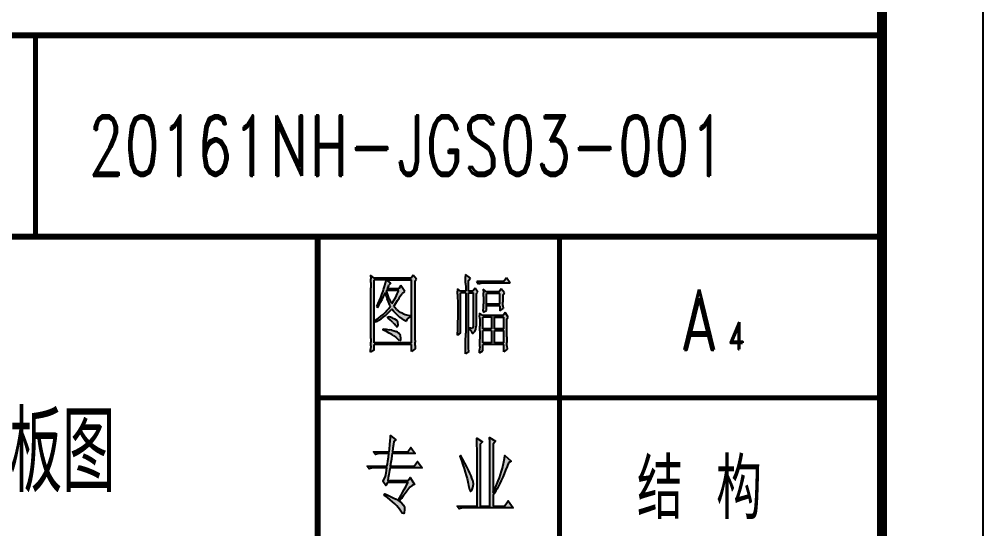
# Model space of a CAD drawing. Extents: x -383207 to 558143, y -95136 to 11777.
# Drawn here: x -375097 to -372707, y -62006 to -60741 of the extents above; entities that cross this region are included whole.
import ezdxf

# ---------------------------------------------------------------- set-up
doc = ezdxf.new("R2010")
doc.units = 0
doc.layers.get('0').update_dxf_attribs({"linetype": 'CONTINUOUS'})
for name, color, linetype in [('1', 7, 'CONTINUOUS'), ('RED', 1, 'CONTINUOUS'), ('TEXT', 4, 'CONTINUOUS'), ('TK', 4, 'CONTINUOUS')]:
    doc.layers.add(name, color=color, linetype=linetype)
doc.styles.add('CHINESE-3', font='romand.shx', dxfattribs={"width": 0.8, "bigfont": 'ochinese.shx'})
doc.styles.add('romand', font='romand.shx', dxfattribs={"width": 0.7, "height": 200, "bigfont": 'OCHINESE.shx'})
doc.styles.add('TSSD_Dimension', font='Tssdeng.shx', dxfattribs={"width": 0.7, "bigfont": 'tssdchn.shx'})

msp = doc.modelspace()

# ---------------------------------------------------------------- hatches: boundary and pattern name
at = {"layer": '1'}
h = msp.add_hatch(color=2, dxfattribs=at)
h.paths.add_polyline_path([(-374115.5, -61391.5), (-374112, -61386.5), (-374120.2, -61376.5), (-374124.8, -61384), (-374216.3, -61384), (-374225.6, -61376.5), (-374225.3, -61386), (-374225.2, -61395.1), (-374225.1, -61403.6), (-374225.1, -61408.2), (-374225.1, -61534), (-374225.1, -61543), (-374225.2, -61551.9), (-374225.4, -61560.8), (-374225.6, -61568.1), (-374216.9, -61563.1), (-374216.9, -61549), (-374123.7, -61549), (-374123.7, -61566.5), (-374114.9, -61559.8), (-374115.2, -61551.6), (-374115.4, -61542.8), (-374115.5, -61533.5), (-374115.5, -61529.8)])
h.paths.add_polyline_path([(-374216.9, -61388.1), (-374187.8, -61388.1), (-374123.7, -61388.1), (-374123.7, -61544.8), (-374216.9, -61544.8), (-374216.9, -61494.8)], flags=16)
h.paths.add_polyline_path([(-374211.8, -61487.9), (-374205.7, -61483.3), (-374200, -61478.6), (-374194.6, -61473.9), (-374189.6, -61469), (-374184.9, -61464.1), (-374180.6, -61459.1), (-374176.7, -61454), (-374178, -61451.2), (-374181.3, -61443.2), (-374184.3, -61435.3), (-374186.8, -61427.5), (-374189, -61419.8), (-374189.7, -61421.7), (-374193.2, -61429.4), (-374196.8, -61436.7), (-374200.6, -61443.7), (-374204.6, -61450.3), (-374208.8, -61456.5), (-374210.5, -61454.8), (-374210.4, -61454.7), (-374206.8, -61447.3), (-374203.5, -61439.8), (-374200.3, -61432.2), (-374197.4, -61424.4), (-374194.7, -61416.5), (-374193.3, -61412), (-374190.5, -61402.3), (-374188.6, -61394.4), (-374187.8, -61388.6), (-374185.9, -61388.6), (-374175.5, -61396.5), (-374180.2, -61401.5), (-374181.4, -61403.4), (-374184.8, -61410.6), (-374155.7, -61410.6), (-374150.5, -61402.3), (-374140.6, -61417.3), (-374142.5, -61418.2), (-374147.6, -61422.4), (-374152.2, -61429), (-374154.8, -61433.3), (-374158.6, -61439.5), (-374163, -61446.4), (-374168, -61454), (-374165.8, -61456.9), (-374161.4, -61461.7), (-374156.6, -61465.9), (-374151.4, -61469.3), (-374145.8, -61472.1), (-374139.6, -61474.3), (-374133, -61475.7), (-374126, -61476.5), (-374126, -61479.8), (-374128.3, -61480.7), (-374133.9, -61484.9), (-374136.5, -61490.6), (-374141.7, -61488.3), (-374147.5, -61485.1), (-374153, -61481.3), (-374158.3, -61477), (-374163.3, -61472.1), (-374168.1, -61466.7), (-374172.6, -61460.6), (-374173.5, -61461.6), (-374178.4, -61466.9), (-374183.5, -61471.9), (-374188.7, -61476.5), (-374194.1, -61480.8), (-374199.6, -61484.8), (-374205.2, -61488.4), (-374211, -61491.8), (-374216.4, -61494.5), (-374216.4, -61491.1)], flags=0)
h.paths.add_polyline_path([(-374183.1, -61482.3), (-374182.5, -61479), (-374179, -61480), (-374171.9, -61482.4), (-374166.3, -61484.9), (-374162.1, -61487.3), (-374158.1, -61492.6), (-374157.5, -61500.6), (-374159.3, -61506), (-374163.3, -61502.3), (-374166.3, -61498.5), (-374170.7, -61493.8), (-374176.3, -61488.4)], flags=0)
h.paths.add_polyline_path([(-374194.7, -61509.8), (-374186.9, -61510.9), (-374179.2, -61512.1), (-374172.6, -61513.5), (-374166.9, -61514.9), (-374162.3, -61516.5), (-374158.6, -61518.1), (-374155.4, -61520.8), (-374151.5, -61526.7), (-374150.5, -61534), (-374150.8, -61536.8), (-374153.5, -61539.5), (-374158.6, -61534.8), (-374159.7, -61533.6), (-374163.1, -61530.4), (-374167.5, -61527.1), (-374172.8, -61523.7), (-374179.2, -61520.3), (-374186.5, -61516.8), (-374194.7, -61513.1)], flags=0)
h.paths.add_polyline_path([(-374172.6, -61447.3), (-374175.8, -61442), (-374179.1, -61435.4), (-374182.3, -61427.5), (-374185.5, -61418.2), (-374186.6, -61414.8), (-374155.7, -61414.8), (-374159.3, -61423.2), (-374163, -61430.9), (-374166.7, -61437.8), (-374170.4, -61444)], flags=0)
h = msp.add_hatch(color=2, dxfattribs=at)
h.paths.add_polyline_path([(-373982.7, -61389.8), (-373977.4, -61384), (-373990.2, -61374.8), (-373990, -61380.1), (-373989.8, -61387.3), (-373989.8, -61396.5), (-373989.7, -61407.6), (-373989.7, -61416.5), (-374002.5, -61416.5), (-374010, -61410.6), (-374009.9, -61416.6), (-374009.7, -61423.8), (-374009.6, -61432.1), (-374009.5, -61441.6), (-374009.5, -61452.4), (-374009.5, -61463.1), (-374009.5, -61473.6), (-374009.5, -61483.5), (-374009.6, -61492.8), (-374009.7, -61501.8), (-374009.8, -61510.1), (-374009.9, -61518), (-374010, -61525.4), (-374002.5, -61519.8), (-374002.5, -61420.6), (-373989.7, -61420.6), (-373989.7, -61520.6), (-373989.7, -61527.7), (-373989.8, -61535.6), (-373989.8, -61544.2), (-373990, -61553.6), (-373990.1, -61563.7), (-373990.2, -61571.5), (-373982.1, -61566.5), (-373982.3, -61557.7), (-373982.5, -61548.9), (-373982.6, -61540), (-373982.7, -61531), (-373982.7, -61524), (-373982.7, -61420.6), (-373970.4, -61420.6), (-373970.4, -61504), (-373972.8, -61508.1), (-373978.1, -61507.3), (-373981.5, -61506.5), (-373981.5, -61509.8), (-373976, -61514), (-373973, -61520.6), (-373972.8, -61522.3), (-373967.4, -61517.6), (-373964.2, -61511.3), (-373963.4, -61503.4), (-373963.4, -61423.2), (-373959.3, -61419), (-373966.4, -61409), (-373971.6, -61416.5), (-373982.7, -61416.5)])
h.paths.add_polyline_path([(-373888.8, -61383.1), (-373895.3, -61392.3), (-373962.3, -61392.3), (-373957.6, -61399), (-373951.8, -61397), (-373945.9, -61396.5), (-373879.6, -61396.5)])
h.paths.add_polyline_path([(-373937.8, -61422.3), (-373905.2, -61422.3), (-373905.2, -61449), (-373937.8, -61449), (-373937.8, -61453.1), (-373905.2, -61453.1), (-373905.2, -61464.8), (-373897, -61459), (-373897.3, -61452.3), (-373897.5, -61443.9), (-373897.6, -61433.9), (-373897.6, -61426.5), (-373893.5, -61420.6), (-373901.7, -61410.6), (-373906.3, -61418.1), (-373937.8, -61418.1), (-373945.9, -61411.5), (-373945.7, -61420.5), (-373945.5, -61429.4), (-373945.4, -61438.2), (-373945.4, -61439), (-373945.4, -61447.7), (-373945.6, -61456.5), (-373945.9, -61465.5), (-373945.9, -61468.1), (-373937.8, -61464), (-373937.8, -61453.1), (-373937.8, -61449)])
h.paths.add_polyline_path([(-373887.7, -61484.8), (-373884.2, -61480.6), (-373891.8, -61469), (-373896.4, -61476.5), (-373947.1, -61476.5), (-373955.3, -61470.6), (-373955.1, -61476.6), (-373954.9, -61484), (-373954.8, -61492.9), (-373954.7, -61503.1), (-373954.7, -61514.8), (-373954.7, -61515.6), (-373954.7, -61526), (-373954.7, -61535.8), (-373954.8, -61545), (-373954.9, -61553.6), (-373955.1, -61561.7), (-373955.3, -61569.1), (-373955.3, -61569.8), (-373947.1, -61564.8), (-373947.1, -61549), (-373895.3, -61549), (-373895.3, -61567.3), (-373887.1, -61560.6), (-373887.4, -61552.3), (-373887.6, -61543.5), (-373887.7, -61534.3), (-373887.7, -61529.8)])
h.paths.add_polyline_path([(-373947.1, -61480.6), (-373925.6, -61480.6), (-373925.6, -61509.8), (-373947.1, -61509.8)], flags=16)
h.paths.add_polyline_path([(-373947.1, -61514), (-373925.6, -61514), (-373925.6, -61544.8), (-373947.1, -61544.8)], flags=16)
h.paths.add_polyline_path([(-373918.6, -61480.6), (-373895.3, -61480.6), (-373895.3, -61509.8), (-373918.6, -61509.8)], flags=16)
h.paths.add_polyline_path([(-373918.6, -61514), (-373895.3, -61514), (-373895.3, -61544.8), (-373918.6, -61544.8)], flags=16)
h = msp.add_hatch(color=2, dxfattribs=at)
h.paths.add_polyline_path([(-374180.1, -61871.1), (-374178.5, -61861.8), (-374177.3, -61855), (-374097.9, -61855), (-374109, -61839.3), (-374117.3, -61850.9), (-374176.6, -61850.9), (-374175.4, -61841.9), (-374174, -61833.1), (-374172.8, -61824.6), (-374172.1, -61819.1), (-374115.4, -61819.1), (-374125.8, -61804.2), (-374133.4, -61815.1), (-374171.4, -61815.1), (-374170.2, -61806.1), (-374169, -61797.3), (-374167.8, -61789.3), (-374163.3, -61785), (-374176.1, -61775), (-374176.4, -61780.5), (-374176.8, -61787.8), (-374177.5, -61797.1), (-374178.7, -61808.2), (-374179.7, -61815.1), (-374218.1, -61815.1), (-374213.4, -61821.8), (-374207.7, -61819.9), (-374201.7, -61819.1), (-374180.1, -61819.1), (-374181.3, -61828.6), (-374182.8, -61837.4), (-374183.9, -61845.7), (-374184.9, -61850.9), (-374233.7, -61850.9), (-374229, -61857.6), (-374223.3, -61855.7), (-374217.4, -61855), (-374185.4, -61855), (-374187.3, -61867), (-374188.9, -61875.3), (-374190.1, -61880.1), (-374194.1, -61887), (-374195.3, -61888.4), (-374187.7, -61898.4), (-374183.7, -61891.7), (-374133, -61891.7), (-374137.7, -61900.5), (-374142.2, -61908.8), (-374146.2, -61916.1), (-374150, -61922.8), (-374153.3, -61928.9), (-374156.4, -61934.2), (-374157.4, -61935.8), (-374162.4, -61933), (-374167.6, -61929.9), (-374179.4, -61924.2), (-374186.1, -61921.1), (-374190.6, -61919.2), (-374191.8, -61922.5), (-374183.9, -61928.7), (-374177.1, -61934.4), (-374170.9, -61939.6), (-374165.4, -61944.6), (-374160.7, -61949.3), (-374156.9, -61953.6), (-374153.8, -61957.4), (-374152.2, -61960), (-374146.9, -61967.6), (-374143.2, -61968.6), (-374142.2, -61966.7), (-374141.3, -61958.4), (-374141.7, -61952.4), (-374143.9, -61947.7), (-374148.6, -61942.2), (-374154.5, -61937.5), (-374149.3, -61930.8), (-374144.6, -61924.4), (-374140.1, -61918.5), (-374136, -61912.8), (-374133.4, -61909.3), (-374128.2, -61902.9), (-374122.8, -61898.6), (-374117.5, -61896.2), (-374116.6, -61896), (-374127, -61879.1), (-374132.2, -61886.7), (-374183, -61886.7), (-374181.8, -61879.4)])
h.paths.add_polyline_path([(-373972.4, -61884.8), (-373974.1, -61880.3), (-373976.4, -61874.9), (-373979.3, -61868.5), (-373982.8, -61860.9), (-373986.9, -61852.6), (-373991.8, -61843.1), (-373997.3, -61832.9), (-374001.8, -61824.1), (-374004.2, -61825.8), (-374000.1, -61836.9), (-373996.8, -61847.4), (-373993.5, -61856.9), (-373990.9, -61865.6), (-373988.5, -61873.7), (-373986.4, -61881.3), (-373983.3, -61893.6), (-373982.6, -61898.4), (-373980.5, -61909), (-373978.1, -61913.8), (-373975.2, -61912.3), (-373974.3, -61910.9), (-373971.7, -61903.8), (-373970.7, -61895.5), (-373971.5, -61888.4)], flags=17)
h.paths.add_polyline_path([(-373921.4, -61795.9), (-373915.5, -61788.3), (-373930.2, -61780), (-373929.7, -61790.7), (-373929.7, -61799.9), (-373929.5, -61807.8), (-373929.5, -61950.1), (-373953.4, -61950.1), (-373953.4, -61795.9), (-373948.2, -61790), (-373962.2, -61781), (-373962, -61790.4), (-373961.7, -61799.5), (-373961.5, -61807.8), (-373961.5, -61950.1), (-374010.6, -61950.1), (-374005.8, -61956.7), (-374000.1, -61954.8), (-373994.2, -61954.3), (-373871.8, -61954.3), (-373883.9, -61936.8), (-373893.4, -61950.1), (-373921.4, -61950.1), (-373921.4, -61922.5), (-373918.3, -61917.8), (-373915, -61912.3), (-373911.7, -61906.7), (-373908.4, -61900.3), (-373905, -61893.4), (-373901.5, -61886), (-373897.9, -61878.2), (-373894.4, -61869.9), (-373890.8, -61861.1), (-373887, -61851.6), (-373883.5, -61842.6), (-373877.1, -61838.4), (-373892.2, -61824.1), (-373893.4, -61831.9), (-373894.8, -61839.8), (-373898.6, -61855.4), (-373901, -61863.3), (-373903.4, -61871.3), (-373906, -61879.4), (-373909.1, -61887.4), (-373912.4, -61895.5), (-373915.7, -61903.8), (-373921.4, -61915.9)])

# ---------------------------------------------------------------- linework, layer by layer
at = {"ltscale": 5}
msp.add_line((-372707.1, -48281.2), (-372707.1, -63131.2), dxfattribs=at)
at = {"color": 2}
for p, q in [((-374216.3, -61384), (-374225.6, -61376.5)), ((-374225.6, -61376.5), (-374225.3, -61386)), ((-374225.2, -61395.1), (-374225.3, -61386)), ((-374225.2, -61395.1), (-374225.1, -61403.6)), ((-374216.9, -61494.8), (-374216.9, -61388.1)), ((-374187.8, -61388.1), (-374216.9, -61388.1)), ((-374124.8, -61384), (-374216.3, -61384)), ((-374124.8, -61384), (-374216.3, -61384)), ((-374216.3, -61384), (-374124.8, -61384)), ((-374216.3, -61384), (-374216.3, -61384)), ((-374190.5, -61402.3), (-374188.6, -61394.4)), ((-374187.8, -61388.6), (-374188.6, -61394.4)), ((-374187.8, -61388.1), (-374123.7, -61388.1)), ((-374187.8, -61388.6), (-374185.9, -61388.6)), ((-374175.5, -61396.5), (-374185.9, -61388.6)), ((-374175.5, -61396.5), (-374180.2, -61401.5)), ((-374120.2, -61376.5), (-374124.8, -61384)), ((-374123.7, -61544.8), (-374123.7, -61388.1)), ((-374112, -61386.5), (-374120.2, -61376.5)), ((-374115.5, -61391.5), (-374112, -61386.5)), ((-374115.5, -61391.5), (-374115.5, -61529.8)), ((-373977.4, -61384), (-373990.2, -61374.8)), ((-373990.2, -61374.8), (-373990, -61380.1)), ((-373989.8, -61387.3), (-373990, -61380.1)), ((-373989.8, -61396.5), (-373989.8, -61387.3)), ((-373989.8, -61396.5), (-373989.7, -61407.6)), ((-373982.7, -61389.8), (-373977.4, -61384)), ((-373982.7, -61416.5), (-373982.7, -61389.8)), ((-373957.6, -61399), (-373962.3, -61392.3)), ((-373895.3, -61392.3), (-373962.3, -61392.3)), ((-373895.3, -61392.3), (-373962.3, -61392.3)), ((-373962.3, -61392.3), (-373895.3, -61392.3)), ((-373962.3, -61392.3), (-373962.3, -61392.3)), ((-373945.9, -61396.5), (-373951.8, -61397)), ((-373879.6, -61396.5), (-373945.9, -61396.5)), ((-373888.8, -61383.1), (-373895.3, -61392.3)), ((-373879.6, -61396.5), (-373888.8, -61383.1)), ((-374225.1, -61403.6), (-374225.1, -61408.2)), ((-374225.1, -61534), (-374225.1, -61408.2)), ((-374197.4, -61424.4), (-374194.7, -61416.5)), ((-374194.7, -61416.5), (-374193.3, -61412)), ((-374193.3, -61412), (-374190.5, -61402.3)), ((-374189, -61419.8), (-374189.7, -61421.7)), ((-374186.8, -61427.5), (-374189, -61419.8)), ((-374155.7, -61414.8), (-374186.6, -61414.8)), ((-374185.5, -61418.2), (-374186.6, -61414.8)), ((-374182.3, -61427.5), (-374185.5, -61418.2)), ((-374181.4, -61403.4), (-374184.8, -61410.6)), ((-374155.7, -61410.6), (-374184.8, -61410.6)), ((-374155.7, -61410.6), (-374184.8, -61410.6)), ((-374184.8, -61410.6), (-374155.7, -61410.6)), ((-374184.8, -61410.6), (-374184.8, -61410.6)), ((-374181.4, -61403.4), (-374180.2, -61401.5)), ((-374159.3, -61423.2), (-374155.7, -61414.8)), ((-374150.5, -61402.3), (-374155.7, -61410.6)), ((-374140.6, -61417.3), (-374150.5, -61402.3)), ((-374142.5, -61418.2), (-374147.6, -61422.4)), ((-374140.6, -61417.3), (-374142.5, -61418.2)), ((-374010, -61410.6), (-374009.9, -61416.6)), ((-374002.5, -61416.5), (-374010, -61410.6)), ((-374009.7, -61423.8), (-374009.9, -61416.6)), ((-373989.7, -61416.5), (-374002.5, -61416.5)), ((-373989.7, -61416.5), (-374002.5, -61416.5)), ((-374002.5, -61416.5), (-373989.7, -61416.5)), ((-374002.5, -61416.5), (-374002.5, -61416.5)), ((-373989.7, -61420.6), (-374002.5, -61420.6)), ((-374002.5, -61519.8), (-374002.5, -61420.6)), ((-373989.7, -61407.6), (-373989.7, -61416.5)), ((-373989.7, -61420.6), (-373989.7, -61520.6)), ((-373982.7, -61416.5), (-373971.6, -61416.5)), ((-373971.6, -61416.5), (-373982.7, -61416.5)), ((-373971.6, -61416.5), (-373982.7, -61416.5)), ((-373982.7, -61524), (-373982.7, -61420.6)), ((-373982.7, -61420.6), (-373970.4, -61420.6)), ((-373966.4, -61409), (-373971.6, -61416.5)), ((-373970.4, -61504), (-373970.4, -61420.6)), ((-373959.3, -61419), (-373966.4, -61409)), ((-373963.4, -61423.2), (-373959.3, -61419)), ((-373951.8, -61397), (-373957.6, -61399)), ((-373945.9, -61411.5), (-373945.7, -61420.5)), ((-373937.8, -61418.1), (-373945.9, -61411.5)), ((-373945.5, -61429.4), (-373945.7, -61420.5)), ((-373906.3, -61418.1), (-373937.8, -61418.1)), ((-373906.3, -61418.1), (-373937.8, -61418.1)), ((-373937.8, -61418.1), (-373906.3, -61418.1)), ((-373937.8, -61418.1), (-373937.8, -61418.1)), ((-373901.7, -61410.6), (-373906.3, -61418.1)), ((-373893.5, -61420.6), (-373901.7, -61410.6)), ((-373897.6, -61426.5), (-373893.5, -61420.6)), ((-374206.8, -61447.3), (-374203.5, -61439.8)), ((-374204.6, -61450.3), (-374200.6, -61443.7)), ((-374203.5, -61439.8), (-374200.3, -61432.2)), ((-374200.6, -61443.7), (-374196.8, -61436.7)), ((-374200.3, -61432.2), (-374197.4, -61424.4)), ((-374196.8, -61436.7), (-374193.2, -61429.4)), ((-374193.2, -61429.4), (-374189.7, -61421.7)), ((-374186.8, -61427.5), (-374184.3, -61435.3)), ((-374181.3, -61443.2), (-374184.3, -61435.3)), ((-374179.1, -61435.4), (-374182.3, -61427.5)), ((-374178, -61451.2), (-374181.3, -61443.2)), ((-374179.1, -61435.4), (-374175.8, -61442)), ((-374172.6, -61447.3), (-374175.8, -61442)), ((-374172.6, -61447.3), (-374170.4, -61444)), ((-374170.4, -61444), (-374166.7, -61437.8)), ((-374166.7, -61437.8), (-374163, -61430.9)), ((-374163, -61430.9), (-374159.3, -61423.2)), ((-374163, -61446.4), (-374158.6, -61439.5)), ((-374158.6, -61439.5), (-374154.8, -61433.3)), ((-374154.8, -61433.3), (-374152.2, -61429)), ((-374152.2, -61429), (-374147.6, -61422.4)), ((-374009.7, -61423.8), (-374009.6, -61432.1)), ((-374009.6, -61432.1), (-374009.5, -61441.6)), ((-374009.5, -61441.6), (-374009.5, -61452.4)), ((-373963.4, -61423.2), (-373963.4, -61503.2)), ((-373945.5, -61429.4), (-373945.4, -61438.2)), ((-373945.4, -61438.2), (-373945.4, -61439)), ((-373945.4, -61439), (-373945.4, -61447.7)), ((-373905.2, -61422.3), (-373937.8, -61422.3)), ((-373937.8, -61449), (-373937.8, -61422.3)), ((-373905.2, -61449), (-373905.2, -61422.3)), ((-373897.6, -61426.5), (-373897.6, -61433.9)), ((-373897.6, -61433.9), (-373897.5, -61443.9)), ((-373897.3, -61452.3), (-373897.5, -61443.9)), ((-374210.4, -61454.7), (-374210.5, -61454.8)), ((-374210.5, -61454.8), (-374208.8, -61456.5)), ((-374210.4, -61454.7), (-374206.8, -61447.3)), ((-374208.8, -61456.5), (-374204.6, -61450.3)), ((-374189.6, -61469), (-374184.9, -61464.1)), ((-374184.9, -61464.1), (-374180.6, -61459.1)), ((-374183.5, -61471.9), (-374178.4, -61466.9)), ((-374180.6, -61459.1), (-374176.7, -61454)), ((-374178.4, -61466.9), (-374173.5, -61461.6)), ((-374178, -61451.2), (-374176.7, -61454)), ((-374172.6, -61460.6), (-374173.5, -61461.6)), ((-374168.1, -61466.7), (-374172.6, -61460.6)), ((-374163.3, -61472.1), (-374168.1, -61466.7)), ((-374168, -61454), (-374163, -61446.4)), ((-374168, -61454), (-374165.8, -61456.9)), ((-374161.4, -61461.7), (-374165.8, -61456.9)), ((-374161.4, -61461.7), (-374156.6, -61465.9)), ((-374151.4, -61469.3), (-374156.6, -61465.9)), ((-374009.5, -61452.4), (-374009.5, -61463.1)), ((-374009.5, -61463.1), (-374009.5, -61473.6)), ((-373945.9, -61465.5), (-373945.6, -61456.5)), ((-373945.9, -61468.1), (-373937.8, -61464)), ((-373945.9, -61465.5), (-373945.9, -61468.1)), ((-373945.6, -61456.5), (-373945.4, -61447.7)), ((-373937.8, -61449), (-373937.8, -61453.1)), ((-373937.8, -61453.1), (-373937.8, -61449)), ((-373905.2, -61449), (-373937.8, -61449)), ((-373905.2, -61449), (-373937.8, -61449)), ((-373937.8, -61449), (-373905.2, -61449)), ((-373937.8, -61449), (-373937.8, -61449)), ((-373905.2, -61453.1), (-373937.8, -61453.1)), ((-373937.8, -61464), (-373937.8, -61453.1)), ((-373905.2, -61453.1), (-373905.2, -61464.8)), ((-373905.2, -61464.8), (-373897, -61459)), ((-373897.3, -61452.3), (-373897, -61459)), ((-374216.4, -61491.1), (-374211.8, -61487.9)), ((-374216.4, -61494.5), (-374216.4, -61491.1)), ((-374211, -61491.8), (-374216.4, -61494.5)), ((-374211.8, -61487.9), (-374205.7, -61483.3)), ((-374211, -61491.8), (-374205.2, -61488.4)), ((-374205.7, -61483.3), (-374200, -61478.6)), ((-374205.2, -61488.4), (-374199.6, -61484.8)), ((-374200, -61478.6), (-374194.6, -61473.9)), ((-374199.6, -61484.8), (-374194.1, -61480.8)), ((-374194.6, -61473.9), (-374189.6, -61469)), ((-374194.1, -61480.8), (-374188.7, -61476.5)), ((-374188.7, -61476.5), (-374183.5, -61471.9)), ((-374183.1, -61482.3), (-374182.5, -61479)), ((-374176.3, -61488.4), (-374183.1, -61482.3)), ((-374182.5, -61479), (-374179, -61480)), ((-374171.9, -61482.4), (-374179, -61480)), ((-374170.7, -61493.8), (-374176.3, -61488.4)), ((-374171.9, -61482.4), (-374166.3, -61484.9)), ((-374166.3, -61484.9), (-374162.1, -61487.3)), ((-374158.3, -61477), (-374163.3, -61472.1)), ((-374158.1, -61492.6), (-374162.1, -61487.3)), ((-374153, -61481.3), (-374158.3, -61477)), ((-374157.5, -61500.6), (-374158.1, -61492.6)), ((-374147.5, -61485.1), (-374153, -61481.3)), ((-374145.8, -61472.1), (-374151.4, -61469.3)), ((-374147.5, -61485.1), (-374141.7, -61488.3)), ((-374145.8, -61472.1), (-374139.6, -61474.3)), ((-374141.7, -61488.3), (-374136.5, -61490.6)), ((-374139.6, -61474.3), (-374133, -61475.7)), ((-374136.5, -61490.6), (-374133.9, -61484.9)), ((-374133.9, -61484.9), (-374128.3, -61480.7)), ((-374133, -61475.7), (-374126, -61476.5)), ((-374126, -61479.8), (-374128.3, -61480.7)), ((-374126, -61479.8), (-374126, -61476.5)), ((-374009.5, -61483.5), (-374009.6, -61492.8)), ((-374009.5, -61473.6), (-374009.5, -61483.5)), ((-373955.3, -61470.6), (-373955.1, -61476.6)), ((-373947.1, -61476.5), (-373955.3, -61470.6)), ((-373954.9, -61484), (-373955.1, -61476.6)), ((-373954.9, -61484), (-373954.8, -61492.9)), ((-373896.4, -61476.5), (-373947.1, -61476.5)), ((-373896.4, -61476.5), (-373947.1, -61476.5)), ((-373947.1, -61476.5), (-373896.4, -61476.5)), ((-373947.1, -61476.5), (-373947.1, -61476.5)), ((-373925.6, -61480.6), (-373947.1, -61480.6)), ((-373947.1, -61509.8), (-373947.1, -61480.6)), ((-373925.6, -61480.6), (-373925.6, -61509.8)), ((-373918.6, -61480.6), (-373895.3, -61480.6)), ((-373918.6, -61509.8), (-373918.6, -61480.6)), ((-373891.8, -61469), (-373896.4, -61476.5)), ((-373895.3, -61509.8), (-373895.3, -61480.6)), ((-373884.2, -61480.6), (-373891.8, -61469)), ((-373887.7, -61484.8), (-373884.2, -61480.6)), ((-373887.7, -61529.8), (-373887.7, -61484.8)), ((-374216.9, -61544.8), (-374216.9, -61494.8)), ((-374194.7, -61513.1), (-374194.7, -61509.8)), ((-374194.7, -61509.8), (-374186.9, -61510.9)), ((-374186.5, -61516.8), (-374194.7, -61513.1)), ((-374186.9, -61510.9), (-374179.2, -61512.1)), ((-374172.6, -61513.5), (-374179.2, -61512.1)), ((-374172.6, -61513.5), (-374166.9, -61514.9)), ((-374170.7, -61493.8), (-374166.3, -61498.5)), ((-374166.9, -61514.9), (-374162.3, -61516.5)), ((-374163.3, -61502.3), (-374166.3, -61498.5)), ((-374163.3, -61502.3), (-374159.3, -61506)), ((-374158.6, -61518.1), (-374162.3, -61516.5)), ((-374159.3, -61506), (-374157.5, -61500.6)), ((-374009.8, -61510.1), (-374009.9, -61518)), ((-374009.7, -61501.8), (-374009.8, -61510.1)), ((-374009.6, -61492.8), (-374009.7, -61501.8)), ((-373981.5, -61509.8), (-373981.5, -61506.5)), ((-373981.5, -61506.5), (-373978.1, -61507.3)), ((-373976, -61514), (-373981.5, -61509.8)), ((-373978.1, -61507.3), (-373972.8, -61508.1)), ((-373973, -61520.6), (-373976, -61514)), ((-373970.4, -61504), (-373972.8, -61508.1)), ((-373967.4, -61517.6), (-373964.2, -61511.3)), ((-373964.2, -61511.3), (-373963.4, -61503.4)), ((-373963.4, -61503.2), (-373963.4, -61503.4)), ((-373954.8, -61492.9), (-373954.7, -61503.1)), ((-373954.7, -61514.8), (-373954.7, -61503.1)), ((-373954.7, -61514.8), (-373954.7, -61515.6)), ((-373954.7, -61515.6), (-373954.7, -61526)), ((-373925.6, -61509.8), (-373947.1, -61509.8)), ((-373925.6, -61509.8), (-373947.1, -61509.8)), ((-373947.1, -61509.8), (-373925.6, -61509.8)), ((-373947.1, -61509.8), (-373947.1, -61509.8)), ((-373947.1, -61544.8), (-373947.1, -61514)), ((-373925.6, -61514), (-373947.1, -61514)), ((-373925.6, -61514), (-373925.6, -61544.8)), ((-373918.6, -61509.8), (-373895.3, -61509.8)), ((-373895.3, -61509.8), (-373918.6, -61509.8)), ((-373895.3, -61509.8), (-373918.6, -61509.8)), ((-373918.6, -61544.8), (-373918.6, -61514)), ((-373918.6, -61514), (-373895.3, -61514)), ((-373895.3, -61544.8), (-373895.3, -61514)), ((-374225.1, -61534), (-374225.1, -61543)), ((-374179.2, -61520.3), (-374186.5, -61516.8)), ((-374172.8, -61523.7), (-374179.2, -61520.3)), ((-374167.5, -61527.1), (-374172.8, -61523.7)), ((-374167.5, -61527.1), (-374163.1, -61530.4)), ((-374163.1, -61530.4), (-374159.7, -61533.6)), ((-374158.6, -61534.8), (-374159.7, -61533.6)), ((-374155.4, -61520.8), (-374158.6, -61518.1)), ((-374153.5, -61539.5), (-374158.6, -61534.8)), ((-374151.5, -61526.7), (-374155.4, -61520.8)), ((-374150.8, -61536.8), (-374153.5, -61539.5)), ((-374150.5, -61534), (-374151.5, -61526.7)), ((-374150.8, -61536.8), (-374150.5, -61534)), ((-374115.5, -61529.8), (-374115.5, -61533.5)), ((-374115.5, -61533.5), (-374115.4, -61542.8)), ((-374010, -61525.4), (-374009.9, -61518)), ((-374002.5, -61519.8), (-374010, -61525.4)), ((-374010, -61525.6), (-374002.5, -61519.8)), ((-374002.5, -61519.8), (-374010, -61525.4)), ((-374010, -61525.4), (-374010, -61525.6)), ((-373989.8, -61535.6), (-373989.7, -61527.7)), ((-373989.8, -61544.2), (-373989.8, -61535.6)), ((-373989.7, -61527.7), (-373989.7, -61520.6)), ((-373982.7, -61531), (-373982.7, -61524)), ((-373982.6, -61540), (-373982.7, -61531)), ((-373982.5, -61548.9), (-373982.6, -61540)), ((-373973, -61520.6), (-373972.8, -61522.3)), ((-373972.8, -61522.3), (-373967.4, -61517.6)), ((-373954.8, -61545), (-373954.7, -61535.8)), ((-373954.7, -61526), (-373954.7, -61535.8)), ((-373887.7, -61529.8), (-373887.7, -61534.3)), ((-373887.7, -61534.3), (-373887.6, -61543.5)), ((-374225.6, -61568.1), (-374225.4, -61560.8)), ((-374216.9, -61563.1), (-374225.6, -61568.1)), ((-374225.2, -61551.9), (-374225.4, -61560.8)), ((-374225.2, -61551.9), (-374225.1, -61543)), ((-374123.7, -61544.8), (-374216.9, -61544.8)), ((-374123.7, -61544.8), (-374216.9, -61544.8)), ((-374216.9, -61544.8), (-374123.7, -61544.8)), ((-374216.9, -61544.8), (-374216.9, -61544.8)), ((-374123.7, -61549), (-374216.9, -61549)), ((-374216.9, -61563.1), (-374216.9, -61549)), ((-374123.7, -61566.5), (-374123.7, -61549)), ((-374114.9, -61559.8), (-374123.7, -61566.5)), ((-374115.2, -61551.6), (-374115.4, -61542.8)), ((-374115.2, -61551.6), (-374114.9, -61559.8)), ((-373990.2, -61571.5), (-373990.1, -61563.7)), ((-373990.1, -61563.7), (-373990, -61553.6)), ((-373990, -61553.6), (-373989.8, -61544.2)), ((-373982.3, -61557.7), (-373982.5, -61548.9)), ((-373982.1, -61566.5), (-373982.3, -61557.7)), ((-373955.3, -61569.1), (-373955.1, -61561.7)), ((-373954.9, -61553.6), (-373955.1, -61561.7)), ((-373954.9, -61553.6), (-373954.8, -61545)), ((-373925.6, -61544.8), (-373947.1, -61544.8)), ((-373925.6, -61544.8), (-373947.1, -61544.8)), ((-373947.1, -61544.8), (-373925.6, -61544.8)), ((-373947.1, -61544.8), (-373947.1, -61544.8)), ((-373895.3, -61549), (-373947.1, -61549)), ((-373947.1, -61564.8), (-373947.1, -61549)), ((-373918.6, -61544.8), (-373895.3, -61544.8)), ((-373895.3, -61544.8), (-373918.6, -61544.8)), ((-373895.3, -61544.8), (-373918.6, -61544.8)), ((-373895.3, -61567.3), (-373895.3, -61549)), ((-373887.1, -61560.6), (-373895.3, -61567.3)), ((-373887.4, -61552.3), (-373887.6, -61543.5)), ((-373887.4, -61552.3), (-373887.1, -61560.6)), ((-373982.1, -61566.5), (-373990.2, -61571.5)), ((-373955.3, -61569.8), (-373947.1, -61564.8)), ((-373955.3, -61569.1), (-373955.3, -61569.8))]:
    msp.add_line(p, q, dxfattribs=at)
at = {"layer": '1', "color": 2, "const_width": 25}
for points in [[(-381957.1, -62881.2), (-372957.1, -62881.2), (-372957.1, -56293.1), (-381957.1, -56293.1)], [(-381957.1, -59981.2), (-372957.1, -59981.2), (-372957.1, -62881.2), (-381957.1, -62881.2)]]:
    msp.add_lwpolyline(points, close=True, dxfattribs=at)
at = {"layer": '1', "color": 2}
for points, const_width in [([(-381957.1, -60781.2), (-372957.1, -60781.2)], 15), ([(-375057.1, -60781.2), (-375057.1, -61281.2)], 12.5), ([(-378857.1, -61281.2), (-372957.1, -61281.2)], 15), ([(-374357.1, -61281.2), (-374357.1, -62881.2)], 15), ([(-373757.1, -61281.2), (-373757.1, -62481.2)], 12.5), ([(-372957.1, -61681.2), (-374357.1, -61681.2)], 12.5)]:
    msp.add_lwpolyline(points, dxfattribs=dict(at, const_width=const_width))
for points in [[(-374141.7, -61952.4), (-374141.3, -61958.4), (-374142.2, -61966.7), (-374143.2, -61968.6), (-374146.9, -61967.6), (-374152.2, -61960), (-374153.8, -61957.4), (-374156.9, -61953.6), (-374160.7, -61949.3), (-374165.4, -61944.6), (-374170.9, -61939.6), (-374177.1, -61934.4), (-374183.9, -61928.7), (-374191.8, -61922.5), (-374190.6, -61919.2), (-374186.1, -61921.1), (-374179.4, -61924.2), (-374167.6, -61929.9), (-374162.4, -61933), (-374157.4, -61935.8), (-374156.4, -61934.2), (-374153.3, -61928.9), (-374150, -61922.8), (-374146.2, -61916.1), (-374142.2, -61908.8), (-374137.7, -61900.5), (-374133, -61891.7), (-374183.7, -61891.7), (-374187.7, -61898.4), (-374195.3, -61888.4), (-374194.1, -61887), (-374190.1, -61880.1), (-374188.9, -61875.3), (-374187.3, -61867), (-374185.4, -61855), (-374217.4, -61855), (-374223.3, -61855.7), (-374229, -61857.6), (-374233.7, -61850.9), (-374184.9, -61850.9), (-374183.9, -61845.7), (-374182.8, -61837.4), (-374181.3, -61828.6), (-374180.1, -61819.1), (-374201.7, -61819.1), (-374207.7, -61819.9), (-374213.4, -61821.8), (-374218.1, -61815.1), (-374179.7, -61815.1), (-374178.7, -61808.2), (-374177.5, -61797.1), (-374176.8, -61787.8), (-374176.4, -61780.5), (-374176.1, -61775), (-374163.3, -61785), (-374167.8, -61789.3), (-374169, -61797.3), (-374170.2, -61806.1), (-374171.4, -61815.1), (-374133.4, -61815.1), (-374125.8, -61804.2), (-374115.4, -61819.1), (-374172.1, -61819.1), (-374172.8, -61824.6), (-374174, -61833.1), (-374175.4, -61841.9), (-374176.6, -61850.9), (-374117.3, -61850.9), (-374109, -61839.3), (-374097.9, -61855), (-374177.3, -61855), (-374178.5, -61861.8), (-374180.1, -61871.1), (-374181.8, -61879.4), (-374183, -61886.7), (-374132.2, -61886.7), (-374127, -61879.1), (-374116.6, -61896), (-374117.5, -61896.2), (-374122.8, -61898.6), (-374128.2, -61902.9), (-374133.4, -61909.3), (-374136, -61912.8), (-374140.1, -61918.5), (-374144.6, -61924.4), (-374149.3, -61930.8), (-374154.5, -61937.5), (-374148.6, -61942.2), (-374143.9, -61947.7)], [(-373921.4, -61950.1), (-373893.4, -61950.1), (-373883.9, -61936.8), (-373871.8, -61954.3), (-373994.2, -61954.3), (-374000.1, -61954.8), (-374005.8, -61956.7), (-374010.6, -61950.1), (-373961.5, -61950.1), (-373961.5, -61807.8), (-373961.7, -61799.5), (-373962, -61790.4), (-373962.2, -61781), (-373948.2, -61790), (-373953.4, -61795.9), (-373953.4, -61950.1), (-373929.5, -61950.1), (-373929.5, -61807.8), (-373929.7, -61799.9), (-373929.7, -61790.7), (-373930.2, -61780), (-373915.5, -61788.3), (-373921.4, -61795.9), (-373921.4, -61915.9), (-373915.7, -61903.8), (-373912.4, -61895.5), (-373909.1, -61887.4), (-373906, -61879.4), (-373903.4, -61871.3), (-373901, -61863.3), (-373898.6, -61855.4), (-373894.8, -61839.8), (-373893.4, -61831.9), (-373892.2, -61824.1), (-373877.1, -61838.4), (-373883.5, -61842.6), (-373887, -61851.6), (-373890.8, -61861.1), (-373894.4, -61869.9), (-373897.9, -61878.2), (-373901.5, -61886), (-373905, -61893.4), (-373908.4, -61900.3), (-373911.7, -61906.7), (-373915, -61912.3), (-373918.3, -61917.8), (-373921.4, -61922.5)], [(-373974.3, -61910.9), (-373971.7, -61903.8), (-373970.7, -61895.5), (-373971.5, -61888.4), (-373972.4, -61884.8), (-373974.1, -61880.3), (-373976.4, -61874.9), (-373979.3, -61868.5), (-373982.8, -61860.9), (-373986.9, -61852.6), (-373991.8, -61843.1), (-373997.3, -61832.9), (-374001.8, -61824.1), (-374004.2, -61825.8), (-374000.1, -61836.9), (-373996.8, -61847.4), (-373993.5, -61856.9), (-373990.9, -61865.6), (-373988.5, -61873.7), (-373986.4, -61881.3), (-373983.3, -61893.6), (-373982.6, -61898.4), (-373980.5, -61909), (-373978.1, -61913.8), (-373975.2, -61912.3)]]:
    msp.add_lwpolyline(points, close=True, dxfattribs=at)
at = {"layer": 'RED', "ltscale": 10}
msp.add_line((-372957.1, -48531.2), (-372957.1, -62881.2), dxfattribs=at)
at = {"layer": 'TEXT', "const_width": 25}
msp.add_lwpolyline([(-381957.1, -48531.2), (-381957.1, -62881.2), (-372957.1, -62881.2), (-372957.1, -48531.2), (-381957.1, -48531.2)], dxfattribs=at)
at = {"layer": 'TK'}
msp.add_lwpolyline([(-383207.1, -48281.2), (-372707.1, -48281.2), (-372707.1, -63131.2), (-383207.1, -63131.2)], close=True, dxfattribs=at)

# ---------------------------------------------------------------- texts
at = {"layer": 'TEXT', "color": 1, "style": 'TSSD_Dimension', "width": 0.7}
msp.add_text('核辅助厂房 1NH -0.050m~3.950/6.450m标高板、墙模板图', height=198, dxfattribs=at).set_placement((-378800.9, -61915.3))
at = {"layer": 'TK', "color": 6, "style": 'romand', "width": 0.7}
msp.add_text('20161NH-JGS03-001', height=150, dxfattribs=at).set_placement((-374927.3, -61129.9))
at = {"layer": 'TK', "style": 'romand', "width": 0.7}
for s, height, p in [('A', 150, (-373455.5, -61562.1)), ('4', 66.7, (-373339.1, -61560.3))]:
    msp.add_text(s, height=height, dxfattribs=at).set_placement(p)
at = {"layer": 'TK', "color": 2, "style": 'CHINESE-3', "width": 0.8}
msp.add_text('结 构', height=150, dxfattribs=at).set_placement((-373564.8, -61982))

doc.saveas('drawing.dxf')
